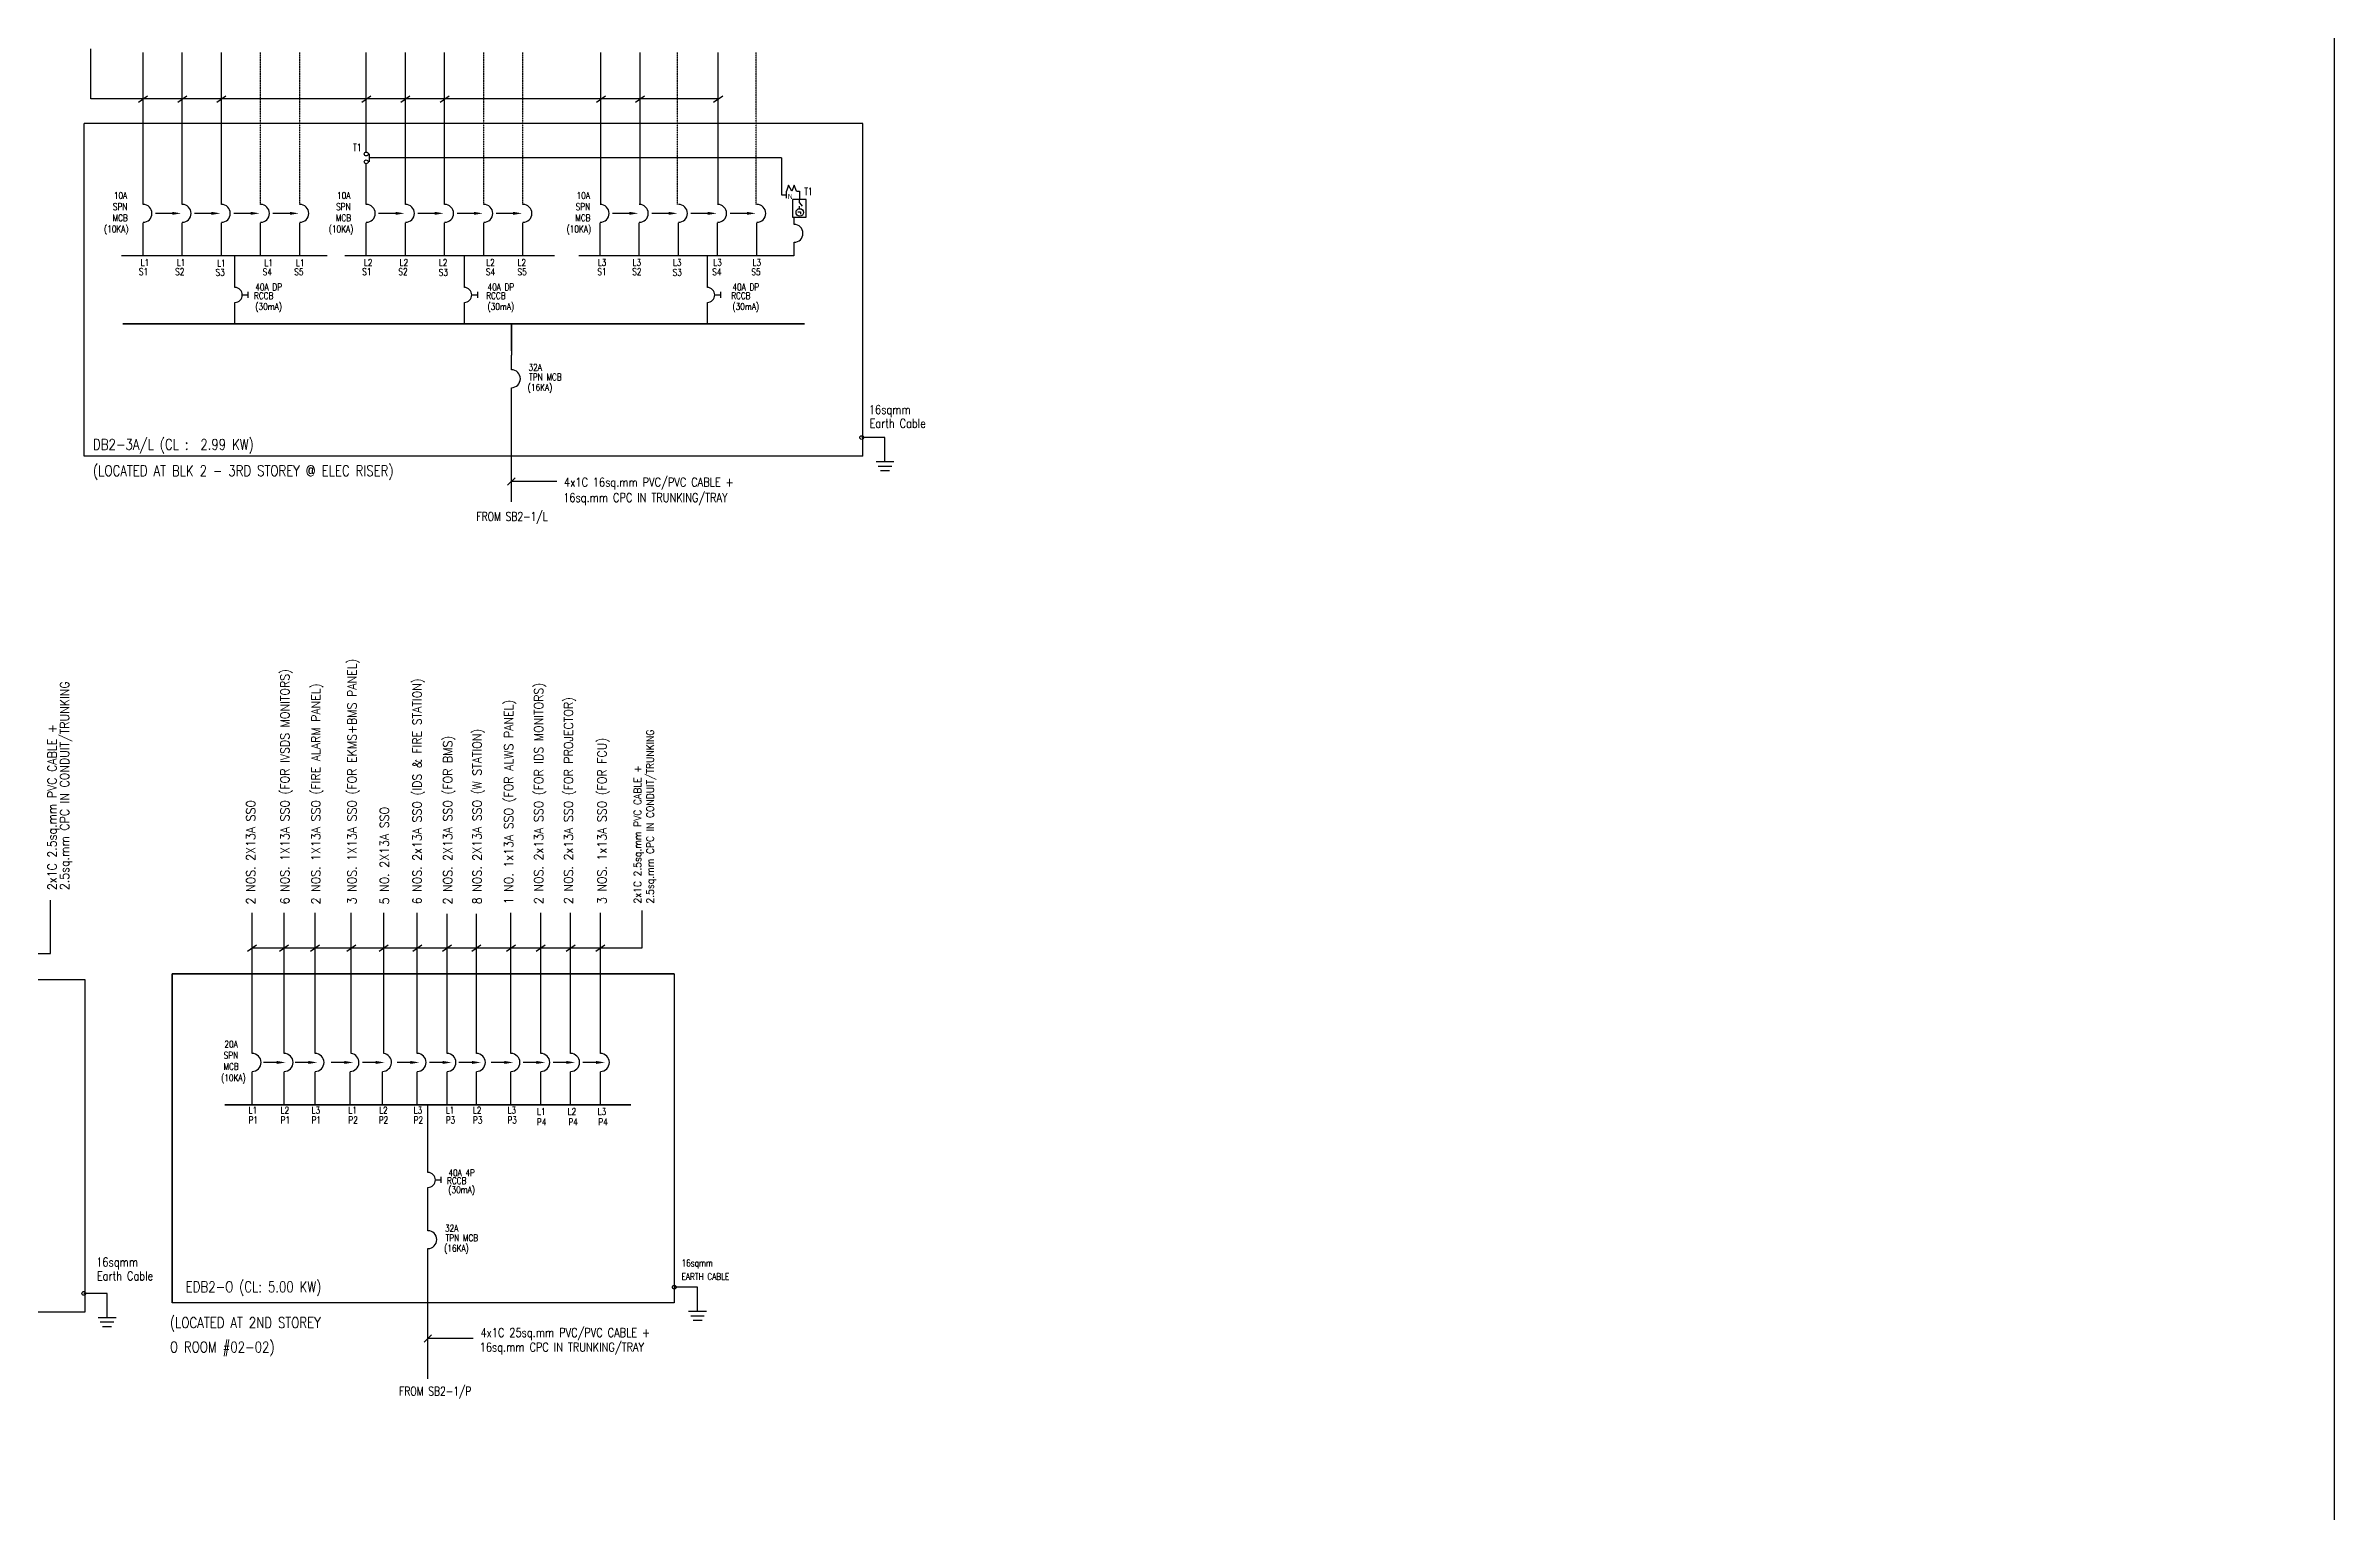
# Model space of a CAD drawing. Header units: millimetres. Extents: x 1219726 to 1461601, y 256790 to 556099.
# Drawn here: x 1362767 to 1439376, y 305882 to 354973 of the extents above; entities that cross this region are included whole.
import ezdxf
from ezdxf.enums import TextEntityAlignment as Align

# ---------------------------------------------------------------- set-up
doc = ezdxf.new("R2010")
doc.units = ezdxf.units.MM
doc.header["$LTSCALE"] = 0.01
doc.linetypes.add('DASHED', pattern=[19.05, 12.7, -6.35])
doc.linetypes.add('{ -E- }', pattern=[0])
doc.layers.add('E-_ELEC----_E-', color=3, linetype='Continuous')
doc.styles.add('100', font='romans.shx', dxfattribs={"width": 0.8, "height": 250})
doc.styles.add('A2', font='SIMPLEX.shx', dxfattribs={"width": 0.95, "height": 190})
doc.styles.add('PwNote', font='Romans.shx', dxfattribs={"width": 0.75, "bigfont": 'Special.shx'})
doc.styles.add('ROMANS', font='romans', dxfattribs={"width": 0.75})
doc.styles.add('SIMPLEX', font='simplex.shx', dxfattribs={"width": 0.65})
doc.dimstyles.get("Standard").update_dxf_attribs({"dimtxt": 0.18, "dimasz": 0.18, "dimexe": 0.18, "dimexo": 0.0625, "dimgap": 0.09, "dimtad": 0, "dimtih": 1, "dimtoh": 1, "dimdec": 4, "dimzin": 0, "dimdsep": 46, "dimtxsty": 'Standard', "dimcen": 0.09, "dimadec": 0, "dimazin": 0, "dimtfac": 1, "dimtdec": 4, "dimtofl": 0, "dimtmove": 0, "dimatfit": 3, "dimfxl": 1, "dimtolj": 1, "dimtzin": 0, "dimarcsym": 0})

# ---------------------------------------------------------------- blocks, each defined once
blk = doc.blocks.new('ELEC0338')
at = {"color": 7}
for p, q in [((160, 849), (160, 1039)), ((160, 849), (310, 649)), ((164, 498), (164, 646))]:
    blk.add_line(p, q, dxfattribs=at)
blk.add_lwpolyline([(566, 0), (566, 1039), (-250, 1039), (-250, 0)], close=True, dxfattribs=at)
blk.add_lwpolyline([(64, 311), (218, 311), (218, 168)], dxfattribs=at)
blk.add_circle((172, 277), 222, dxfattribs=at)
blk = doc.blocks.new('CLOSEDFILLED')
at = {"color": 0}
blk.add_solid([(-1, 0), (0, 0), (-1, 0)], dxfattribs=at)

msp = doc.modelspace()

# ---------------------------------------------------------------- linework, layer by layer
at = {"linetype": '{ -E- }'}
for p, q in [((1366022, 349663), (1366022, 354753)), ((1367334, 349663), (1367334, 354753)), ((1368645, 349663), (1368645, 354753)), ((1373495, 351414), (1373495, 354753)), ((1374807, 349663), (1374807, 354753)), ((1376119, 349663), (1376119, 354753)), ((1381349, 349663), (1381349, 354753)), ((1382660, 349663), (1382660, 354753)), ((1385276, 349663), (1385276, 354753)), ((1373495, 349663), (1373495, 351023)), ((1378354, 344127, 0), (1378354, 344620, 0)), ((1378354, 339705, 0), (1378354, 343527, 0)), ((1390860, 341857), (1390081, 341857)), ((1369675, 319520), (1369675, 320627)), ((1370500, 320939), (1370059, 320939)), ((1370747, 319520), (1370747, 320627)), ((1371557, 320939), (1371116, 320939)), ((1371782, 319520), (1371782, 320627)), ((1372759, 320939), (1372318, 320939)), ((1372953, 319520), (1372953, 320627)), ((1373808, 320939), (1373368, 320939)), ((1374041, 319520), (1374041, 320627)), ((1374976, 320939), (1374535, 320939)), ((1375201, 319520), (1375201, 320627)), ((1376051, 320939), (1375611, 320939)), ((1376199, 319520), (1376199, 320627)), ((1377034, 320939), (1376594, 320939)), ((1377182, 319520), (1377182, 320627)), ((1378115, 320939), (1377675, 320939)), ((1378340, 319520), (1378340, 320627)), ((1379191, 320939), (1378750, 320939)), ((1379338, 319520), (1379338, 320627)), ((1380189, 320939), (1379748, 320939)), ((1380336, 319520), (1380336, 320627)), ((1381187, 320939), (1380746, 320939)), ((1381334, 319520), (1381334, 320627)), ((1384587, 313417), (1383808, 313417)), ((1364818, 313207, 19755), (1364039, 313207, 19755))]:
    msp.add_line(p, q, dxfattribs=at)
at = {"linetype": 'DASHED', "ltscale": 10}
for p, q in [((1369957, 349663), (1369957, 354753)), ((1371269, 349663), (1371269, 354753)), ((1377430, 349663), (1377430, 354753)), ((1378742, 349663), (1378742, 354753)), ((1383917, 349663), (1383917, 354753)), ((1386549, 349663), (1386549, 354753))]:
    msp.add_line(p, q, dxfattribs=at)
at = {"color": 7, "ltscale": 1.5}
for p, q in [((1365871, 353089), (1366173, 353298)), ((1367183, 353089), (1367485, 353298)), ((1368495, 353089), (1368796, 353298)), ((1373344, 353089), (1373646, 353298)), ((1374656, 353089), (1374958, 353298)), ((1375968, 353089), (1376269, 353298)), ((1381198, 353089), (1381499, 353298)), ((1382510, 353089), (1382811, 353298)), ((1385125, 353089), (1385427, 353298))]:
    msp.add_line(p, q, dxfattribs=at)
at = {"linetype": '{ -E- }', "ltscale": 1.5}
for p, q in [((1364051, 341230), (1364051, 352370)), ((1390115, 352370), (1364051, 352370)), ((1390115, 341230), (1390115, 352370)), ((1390115, 341230), (1364051, 341230)), ((1383808, 323902), (1366999, 323902)), ((1366999, 323902), (1366999, 312888)), ((1383808, 323902), (1383808, 312888)), ((1383808, 312888), (1366999, 312888))]:
    msp.add_line(p, q, dxfattribs=at)
for p, q in [((1373495, 351283), (1373495, 351285)), ((1373608, 351088), (1373608, 351350)), ((1367003, 349363), (1366438, 349363)), ((1368314, 349363), (1367750, 349363)), ((1369626, 349363), (1369061, 349363)), ((1370938, 349363), (1370373, 349363)), ((1374476, 349363), (1373911, 349363)), ((1375787, 349363), (1375223, 349363)), ((1377099, 349363), (1376534, 349363)), ((1378411, 349363), (1377846, 349363)), ((1382305, 349363), (1381740, 349363)), ((1383616, 349363), (1383052, 349363)), ((1384928, 349363), (1384363, 349363)), ((1386240, 349363), (1385675, 349363)), ((1366022, 347944), (1366022, 349051)), ((1367334, 347944), (1367334, 349051)), ((1368645, 347944), (1368645, 349051)), ((1369957, 347944), (1369957, 349051)), ((1371269, 347944), (1371269, 349051)), ((1373495, 347944), (1373495, 349051)), ((1374807, 347944), (1374807, 349051)), ((1376119, 347944), (1376119, 349051)), ((1377430, 347944), (1377430, 349051)), ((1378742, 347944), (1378742, 349051)), ((1381324, 347944), (1381324, 349051)), ((1382636, 347944), (1382636, 349051)), ((1383948, 347944), (1383948, 349051)), ((1385259, 347944), (1385259, 349051)), ((1386571, 347944), (1386571, 349051)), ((1369097, 346881), (1369097, 347944)), ((1376779, 346881), (1376779, 347944)), ((1384914, 346881), (1384914, 347944)), ((1369097, 345664), (1369097, 346381)), ((1369347, 346631), (1369547, 346631)), ((1369547, 346531), (1369547, 346731)), ((1376779, 345664), (1376779, 346381)), ((1377029, 346631), (1377229, 346631)), ((1377229, 346531), (1377229, 346731)), ((1384914, 345664), (1384914, 346381)), ((1385164, 346631), (1385364, 346631)), ((1385364, 346531), (1385364, 346731)), ((1378354, 345664, 0), (1378354, 344620, 0)), ((1378354, 344766, 0), (1378354, 345664)), ((1390860, 341051), (1390860, 341857)), ((1390560, 341051), (1391160, 341051)), ((1378229, 340261, 0), (1378479, 340511, 0)), ((1379873, 340386, 0), (1378354, 340386, 0)), ((1390635, 340901), (1391085, 340901)), ((1390710, 340751), (1391010, 340751)), ((1369676, 321239), (1369676, 325944)), ((1370747, 321239), (1370747, 325944)), ((1371782, 321239), (1371782, 325944)), ((1372992, 321239), (1372992, 325944)), ((1374081, 321239), (1374081, 325944)), ((1375201, 321239), (1375201, 325944)), ((1376199, 321239), (1376199, 325911)), ((1377182, 321239), (1377182, 325911)), ((1378340, 321239), (1378340, 325944)), ((1379338, 321239), (1379338, 325944)), ((1380336, 321239), (1380336, 325944)), ((1381334, 321239), (1381334, 325944)), ((1369525, 324667), (1369826, 324876)), ((1370596, 324667), (1370898, 324876)), ((1371631, 324667), (1371933, 324876)), ((1372842, 324667), (1373143, 324876)), ((1373930, 324667), (1374231, 324876)), ((1375050, 324667), (1375352, 324876)), ((1376048, 324667), (1376349, 324876)), ((1377031, 324667), (1377332, 324876)), ((1378190, 324667), (1378491, 324876)), ((1379188, 324667), (1379489, 324876)), ((1380186, 324667), (1380487, 324876)), ((1381183, 324667), (1381485, 324876)), ((1375558, 317255), (1375558, 319520)), ((1375558, 315307), (1375558, 316755)), ((1375808, 317005), (1376008, 317005)), ((1376008, 316905), (1376008, 317105)), ((1375558, 310342), (1375558, 314707)), ((1384587, 312610), (1384587, 313417)), ((1364818, 312400, 19755), (1364818, 313207, 19755)), ((1384287, 312610), (1384887, 312610)), ((1364518, 312400, 19755), (1365118, 312400, 19755)), ((1364593, 312250, 19755), (1365043, 312250, 19755)), ((1364668, 312100, 19755), (1364968, 312100, 19755)), ((1375433, 311574), (1375683, 311824)), ((1384362, 312460), (1384812, 312460)), ((1384437, 312310), (1384737, 312310)), ((1377077, 311699), (1375558, 311699))]:
    msp.add_line(p, q)
at = {"color": 7}
for p, q in [((1387393, 351219), (1387393, 349981)), ((1387895, 350104), (1388002, 350104)), ((1388002, 350104), (1388002, 349823)), ((1387393, 349981), (1387554, 349981)), ((1387823, 348990), (1387823, 349241)), ((1387816, 347944), (1387816, 348394))]:
    msp.add_line(p, q, dxfattribs=at)
at = {"color": 2}
msp.add_lwpolyline([(1219726, 444675), (1439376, 444675), (1439376, 256790), (1219726, 256790)], close=True, dxfattribs=at)
at = {"linetype": '{ -E- }'}
msp.add_lwpolyline([(1385276, 353194), (1364275, 353194), (1364275, 354872)], dxfattribs=at)
at = {"color": 7}
for points in [[(1387393, 351219), (1373608, 351219)], [(1387895, 350104), (1387823, 350303), (1387740, 350103), (1387636, 350303), (1387560, 350104)]]:
    msp.add_lwpolyline(points, dxfattribs=at)
at = {"const_width": 50}
for points in [[(1365301, 347944), (1372195, 347944)], [(1372774, 347944), (1379802, 347944)], [(1380603, 347944), (1387816, 347944)], [(1388171, 345664), (1365336, 345664)], [(1368757, 319520), (1382358, 319520)]]:
    msp.add_lwpolyline(points, dxfattribs=at)
at = {"linetype": '{ -E- }', "ltscale": 1.5, "elevation": 19755}
msp.add_lwpolyline([(1344288, 324587), (1362920, 324587), (1362920, 326374)], dxfattribs=at)
msp.add_lwpolyline([(1369676, 324771), (1382737, 324771), (1382737, 326021)])
for centre, radius in [((1373495, 351350), 64.6), ((1373495, 351088), 64.6), ((1390081, 341857), 63.8), ((1383808, 313417), 63.8), ((1364039, 313207, 19755), 63.8)]:
    msp.add_circle(centre, radius)
for centre, radius, start, end in [((1366022, 349363), 300, 270, 90), ((1367334, 349363), 300, 270, 90), ((1368645, 349363), 300, 270, 90), ((1369957, 349363), 300, 270, 90), ((1371269, 349363), 300, 270, 90), ((1373495, 349363), 300, 270, 90), ((1374807, 349363), 300, 270, 90), ((1376119, 349363), 300, 270, 90), ((1377430, 349363), 300, 270, 90), ((1378742, 349363), 300, 270, 90), ((1381324, 349363), 300, 270, 90), ((1382636, 349363), 300, 270, 90), ((1383948, 349363), 300, 270, 90), ((1385259, 349363), 300, 270, 90), ((1386571, 349363), 300, 270, 90), ((1369097, 346631), 250, 270, 90), ((1376779, 346631), 250, 270, 90), ((1384914, 346631), 250, 270, 90), ((1378354, 343827, 0), 300, 270, 90), ((1369675, 320939), 300, 270, 90), ((1370747, 320939), 300, 270, 90), ((1371782, 320939), 300, 270, 90), ((1372951, 320941), 301, 270.26086, 82.25773), ((1374039, 320941), 301, 270.26086, 82.25773), ((1375201, 320939), 300, 270, 90), ((1376199, 320939), 300, 270, 90), ((1377182, 320939), 300, 270, 90), ((1378340, 320939), 300, 270, 90), ((1379338, 320939), 300, 270, 90), ((1380336, 320939), 300, 270, 90), ((1381334, 320939), 300, 270, 90), ((1375558, 317005), 250, 270, 90), ((1375558, 315007), 300, 270, 90)]:
    msp.add_arc(centre, radius, start, end)
at = {"color": 7}
msp.add_arc((1387816, 348694), 300, 270, 90, dxfattribs=at)
for points in [[(1367003, 349413), (1367303, 349363), (1367003, 349313)], [(1368314, 349413), (1368614, 349363), (1368314, 349313)], [(1369626, 349413), (1369926, 349363), (1369626, 349313)], [(1370938, 349413), (1371238, 349363), (1370938, 349313)], [(1374476, 349413), (1374776, 349363), (1374476, 349313)], [(1375787, 349413), (1376087, 349363), (1375787, 349313)], [(1377099, 349413), (1377399, 349363), (1377099, 349313)], [(1378411, 349413), (1378711, 349363), (1378411, 349313)], [(1382305, 349413), (1382605, 349363), (1382305, 349313)], [(1383616, 349413), (1383916, 349363), (1383616, 349313)], [(1384928, 349413), (1385228, 349363), (1384928, 349313)], [(1386240, 349413), (1386540, 349363), (1386240, 349313)], [(1370500, 320989), (1370800, 320939), (1370500, 320889)], [(1371557, 320989), (1371857, 320939), (1371557, 320889)], [(1372759, 320989), (1373059, 320939), (1372759, 320889)], [(1373808, 320989), (1374108, 320939), (1373808, 320889)], [(1374976, 320989), (1375276, 320939), (1374976, 320889)], [(1376051, 320989), (1376351, 320939), (1376051, 320889)], [(1377034, 320989), (1377334, 320939), (1377034, 320889)], [(1378115, 320989), (1378415, 320939), (1378115, 320889)], [(1379191, 320989), (1379491, 320939), (1379191, 320889)], [(1380189, 320989), (1380489, 320939), (1380189, 320889)], [(1381187, 320989), (1381487, 320939), (1381187, 320889)]]:
    msp.add_solid(points)
at = {"layer": 'E-_ELEC----_E-', "color": 7, "elevation": 19755}
msp.add_lwpolyline([(1341581, 323720), (1364073, 323720), (1364073, 312579), (1341581, 312579)], close=True, dxfattribs=at)
at = {"layer": 'E-_ELEC----_E-', "color": 7}
msp.add_lwpolyline([(1366999, 323902), (1383808, 323902), (1383808, 312888), (1366999, 312888)], close=True, dxfattribs=at)

# ---------------------------------------------------------------- block references
at = {"color": 7, "xscale": 0.5608740235074736, "yscale": 0.5608740235074736, "zscale": 0.5608740235074736}
msp.add_blockref('ELEC0338', (1387910, 349240), dxfattribs=at)

# ---------------------------------------------------------------- texts
for s, height, style, width, p in [('T1', 240, 'SIMPLEX', 0.75, (1373056, 351449)), ('T1', 240, 'SIMPLEX', 0.75, (1388161, 349977)), ('SPN', 225, '100', 0.8, (1365013, 349474)), ('10A', 225, '100', 0.8, (1365045, 349849)), ('SPN', 225, '100', 0.8, (1372486, 349474)), ('10A', 225, '100', 0.8, (1372518, 349849)), ('SPN', 225, '100', 0.8, (1380505, 349474)), ('10A', 225, '100', 0.8, (1380537, 349849)), ('(10KA)', 225, '100', 0.8, (1364714, 348726)), ('MCB', 225, '100', 0.8, (1365004, 349099)), ('(10KA)', 225, '100', 0.8, (1372241, 348726)), ('MCB', 225, '100', 0.8, (1372477, 349099)), ('(10KA)', 225, '100', 0.8, (1380201, 348726)), ('MCB', 225, '100', 0.8, (1380496, 349099)), ('L1', 225, '100', 0.8, (1365944, 347604)), ('L1', 225, '100', 0.8, (1367154, 347604)), ('L1', 225, '100', 0.8, (1368504, 347580)), ('L1', 225, '100', 0.8, (1370085, 347596)), ('L1', 225, '100', 0.8, (1371142, 347596)), ('L2', 225, '100', 0.8, (1373417, 347604)), ('L2', 225, '100', 0.8, (1374613, 347604)), ('L2', 225, '100', 0.8, (1375925, 347604)), ('L2', 225, '100', 0.8, (1377512, 347604)), ('L2', 225, '100', 0.8, (1378560, 347604)), ('L3', 225, '100', 0.8, (1381246, 347604)), ('L3', 225, '100', 0.8, (1382412, 347604)), ('L3', 225, '100', 0.8, (1383764, 347604)), ('L3', 225, '100', 0.8, (1385112, 347604)), ('L3', 225, '100', 0.8, (1386427, 347604)), ('S1', 225, '100', 0.8, (1365887, 347299)), ('S2', 225, '100', 0.8, (1367098, 347299)), ('S3', 225, '100', 0.8, (1368448, 347274)), ('S4', 225, '100', 0.8, (1370029, 347291)), ('S5', 225, '100', 0.8, (1371086, 347291)), ('S1', 225, '100', 0.8, (1373360, 347299)), ('S2', 225, '100', 0.8, (1374571, 347299)), ('S3', 225, '100', 0.8, (1375921, 347274)), ('S4', 225, '100', 0.8, (1377502, 347291)), ('S5', 225, '100', 0.8, (1378559, 347291)), ('S1', 225, '100', 0.8, (1381232, 347299)), ('S2', 225, '100', 0.8, (1382400, 347299)), ('S3', 225, '100', 0.8, (1383750, 347274)), ('S4', 225, '100', 0.8, (1385080, 347291)), ('S5', 225, '100', 0.8, (1386388, 347291)), ('FROM SB2-1/L', 300, 'PwNote', 0.75, (1377186, 339065, 0)), ('P4', 225, '100', 0.8, (1379206, 318836)), ('L1', 225, '100', 0.8, (1379213, 319180)), ('L2', 225, '100', 0.8, (1380239, 319180)), ('P4', 225, '100', 0.8, (1380263, 318836)), ('L3', 225, '100', 0.8, (1381244, 319180)), ('P4', 225, '100', 0.8, (1381267, 318836)), ('FROM SB2-1/P', 300, 'PwNote', 0.75, (1374596, 309784))]:
    msp.add_text(s, height=height, dxfattribs=dict(style=style, width=width)).set_placement(p)
msp.add_text('N', height=166).set_placement((1387605, 349849))
at = {"width": 0.8}
for s, height, style, p in [('RCCB', 225, '100', (1370063, 346606)), ('40A DP ', 225, '100', (1370291, 346898)), ('(30mA)', 225, '100', (1370228, 346228)), ('RCCB', 225, '100', (1377836, 346606)), ('40A DP ', 225, '100', (1378064, 346898)), ('(30mA)', 225, '100', (1378002, 346228)), ('RCCB', 225, '100', (1386036, 346606)), ('40A DP ', 225, '100', (1386264, 346898)), ('(30mA)', 225, '100', (1386202, 346228)), ('32A ', 225, '100', (1379214, 344207, 0)), ('TPN MCB', 225, '100', (1379492, 343884, 0)), ('(16KA)', 225, '100', (1379313, 343521, 0)), ('16sqmm ', 300, 'ROMANS', (1391104, 342745)), ('Earth Cable', 300, 'ROMANS', (1391284, 342332)), ('40A 4P ', 225, '100', (1376751, 317244)), ('RCCB', 225, '100', (1376523, 316980)), ('(30mA)', 225, '100', (1376689, 316662)), ('(16KA)', 225, '100', (1376516, 314701)), ('32A ', 225, '100', (1376417, 315387)), ('TPN MCB', 225, '100', (1376696, 315065)), ('16sqmm ', 300, 'ROMANS', (1365239, 314206, 19755)), ('Earth Cable', 300, 'ROMANS', (1365419, 313793, 19755))]:
    msp.add_text(s, height=height, dxfattribs=dict(at, style=style)).set_placement(p, align=Align.MIDDLE)
at = {"ltscale": 1.5, "style": 'PwNote', "width": 0.8}
for s, p in [('DB2-3A/L (CL :  2.99 KW)', (1364349, 341447)), ('(LOCATED AT BLK 2 - 3RD STOREY @ ELEC RISER)', (1364349, 340565)), ('EDB2-O (CL: 5.00 KW)', (1367452, 313248)), ('(LOCATED AT 2ND STOREY', (1366923, 312051)), ('O ROOM #02-02)', (1366923, 311231))]:
    msp.add_text(s, height=360, dxfattribs=at).set_placement(p)
for s, height, rotation, style, width, p in [('4x1C 16sq.mm PVC/PVC CABLE +', 300, 360, 'PwNote', 0.8, (1380115, 340214, 0)), ('16sq.mm CPC IN TRUNKING/TRAY', 300, 360, 'PwNote', 0.8, (1380089, 339698, 0)), ('6 NOS. 1X13A SSO (FOR IVSDS MONITORS)', 300, 90, 'A2', 0.9, (1370922, 326230)), ('3 NOS. 1X13A SSO (FOR EKMS+BMS PANEL)', 300, 90, 'A2', 0.9, (1373167, 326230)), ('2.5sq.mm CPC IN CONDUIT/TRUNKING', 300, 90, 'A2', 0.9, (1363547, 326706, 19755)), ('2 NOS. 1X13A SSO (FIRE ALARM PANEL)', 300, 90, 'A2', 0.9, (1371957, 326230)), ('6 NOS. 2x13A SSO (IDS & FIRE STATION)', 300, 90, 'A2', 0.9, (1375348, 326231)), ('2 NOS. 2x13A SSO (FOR IDS MONITORS)', 300, 90, 'A2', 0.9, (1379418, 326241)), ('1 NO. 1x13A SSO (FOR ALWS PANEL)', 300, 90, 'A2', 0.9, (1378413, 326231)), ('2 NOS. 2x13A SSO (FOR PROJECTOR)', 300, 90, 'A2', 0.9, (1380416, 326241)), ('2x1C 2.5sq.mm PVC CABLE +', 300, 90, 'A2', 0.9, (1363129, 326706, 19755)), ('2 NOS. 2X13A SSO (FOR BMS)', 300, 90, 'A2', 0.9, (1376373, 326228)), ('8 NOS. 2X13A SSO (W STATION)', 300, 90, 'A2', 0.9, (1377356, 326233)), ('3 NOS. 1x13A SSO (FOR FCU)', 300, 90, 'A2', 0.9, (1381536, 326239)), ('2.5sq.mm CPC IN CONDUIT/TRUNKING', 250, 90, 'A2', 0.9, (1383122, 326258)), ('2x1C 2.5sq.mm PVC CABLE +', 250, 90, 'A2', 0.9, (1382703, 326258)), ('2 NOS. 2X13A SSO', 300, 90, 'A2', 0.9, (1369778, 326230)), ('5 NO. 2X13A SSO', 300, 90, 'A2', 0.9, (1374255, 326230)), ('SPN', 225, 360, '100', 0.8, (1368724, 321066)), ('20A', 225, 360, '100', 0.8, (1368747, 321441)), ('(10KA)', 225, 360, '100', 0.8, (1368636, 320311)), ('MCB', 225, 360, '100', 0.8, (1368716, 320691)), ('L1', 225, 360, '100', 0.8, (1369557, 319225)), ('P1', 225, 360, '100', 0.8, (1369557, 318899)), ('L2', 225, 360, '100', 0.8, (1370629, 319225)), ('P1', 225, 360, '100', 0.8, (1370629, 318899)), ('L3', 225, 360, '100', 0.8, (1371664, 319225)), ('P1', 225, 360, '100', 0.8, (1371664, 318899)), ('L1', 225, 360, '100', 0.8, (1372897, 319225)), ('P2', 225, 360, '100', 0.8, (1372897, 318899)), ('P2', 225, 360, '100', 0.8, (1373914, 318899)), ('L2', 225, 360, '100', 0.8, (1373925, 319225)), ('L3', 225, 360, '100', 0.8, (1375083, 319225)), ('P2', 225, 360, '100', 0.8, (1375083, 318899)), ('L1', 225, 360, '100', 0.8, (1376157, 319225)), ('P3', 225, 360, '100', 0.8, (1376157, 318899)), ('L2', 225, 360, '100', 0.8, (1377064, 319225)), ('P3', 225, 360, '100', 0.8, (1377068, 318899)), ('L3', 225, 360, '100', 0.8, (1378222, 319225)), ('P3', 225, 360, '100', 0.8, (1378222, 318899)), ('16sqmm', 225, 360, '100', 0.8, (1384049, 314113)), ('EARTH CABLE', 225, 360, '100', 0.8, (1384049, 313659)), ('4x1C 25sq.mm PVC/PVC CABLE +', 300, 360, 'PwNote', 0.8, (1377319, 311747)), ('16sq.mm CPC IN TRUNKING/TRAY', 300, 360, 'PwNote', 0.8, (1377293, 311258))]:
    msp.add_text(s, height=height, rotation=rotation, dxfattribs=dict(style=style, width=width)).set_placement(p)

# ---------------------------------------------------------------- leaders
at = {"color": 7}
msp.add_leader([(1387560, 349868), (1387560, 350104)], dimstyle='Standard', override={"dimgap": 1, "dimtad": 0, "dimclrd": 7, "dimldrblk": 'CLOSEDFILLED'}, dxfattribs=at)

doc.saveas('drawing.dxf')
